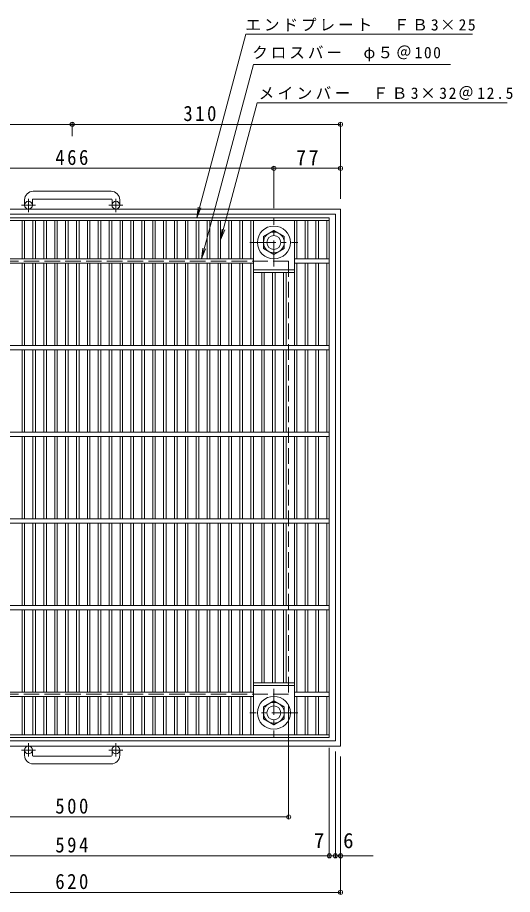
# Model space of a CAD drawing. Units: millimetres at full size, sheet at 1:6. Extents: x -977 to 1008, y -826 to 745.
# Drawn here: x -482 to 89, y -268 to 745 of the extents above; entities that cross this region are included whole.
import ezdxf
from ezdxf.enums import TextEntityAlignment as Align

# ---------------------------------------------------------------- set-up
doc = ezdxf.new("R2010")
doc.units = ezdxf.units.MM
doc.header["$LTSCALE"] = 6
doc.header["$PDMODE"] = 32
doc.header["$PDSIZE"] = 4.8
doc.linetypes.add('CHAIN1', pattern=[8, 5, -1, 1, -1])
doc.linetypes.add('DASHED3', pattern=[4, 3, -1])
for name, color, linetype, lineweight in [('E-1', 2, 'Continuous', 9), ('E-2', 3, 'Continuous', 9), ('E-4', 7, 'Continuous', 9), ('E-5', 7, 'Continuous', 9)]:
    doc.layers.add(name, color=color, linetype=linetype, lineweight=lineweight)
doc.styles.add('ＭＳ ゴシック', font='')
doc.styles.get('ＭＳ ゴシック').set_extended_font_data('MS Gothic')

msp = doc.modelspace()

# ---------------------------------------------------------------- linework, layer by layer
at = {"layer": 'E-1'}
for p, q in [((-374.196, 544.046), (-464.196, 544.046)), ((-474.196, 534.046), (-474.196, 527.946)), ((-465.196, 534.046), (-465.196, 527.946)), ((-464.196, 535.045), (-374.196, 535.045)), ((-373.196, 534.046), (-373.196, 527.946)), ((-364.196, 534.046), (-364.196, 527.946)), ((-109.196, 523.445), (-729.196, 523.445)), ((-115.196, 517.445), (-723.196, 517.445)), ((-115.196, 517.445), (-115.196, -90.554)), ((-115.196, -90.554), (-723.196, -90.554)), ((-474.196, -107.155), (-474.196, -101.055)), ((-465.196, -107.155), (-465.196, -101.055)), ((-373.196, -107.155), (-373.196, -101.055)), ((-364.196, -107.155), (-364.196, -101.055)), ((-464.196, -108.155), (-374.196, -108.155)), ((-374.196, -117.155), (-464.196, -117.155))]:
    msp.add_line(p, q, dxfattribs=at)
at = {"layer": 'E-1', "linetype": 'CHAIN1'}
for p, q in [((-461.533, 527.946), (-477.94, 527.946)), ((-469.696, 519.838), (-469.696, 535.436)), ((-360.533, 527.946), (-376.94, 527.946)), ((-368.696, 519.838), (-368.696, 535.436)), ((-186.196, 457.309), (-186.196, 512.583)), ((-213.833, 484.946), (-158.559, 484.946)), ((-186.196, -30.418), (-186.196, -85.691)), ((-158.56, -58.055), (-213.833, -58.055)), ((-461.533, -101.055), (-477.94, -101.055)), ((-469.696, -92.947), (-469.696, -108.544)), ((-360.533, -101.055), (-376.94, -101.055)), ((-368.696, -92.947), (-368.696, -108.544))]:
    msp.add_line(p, q, dxfattribs=at)
at = {"layer": 'E-1', "linetype": 'DASHED3'}
msp.add_line((-169.196, 463.446), (-669.196, 463.446), dxfattribs=at)
at = {"layer": 'E-1'}
msp.add_lwpolyline([(-109.196, 523.445), (-109.196, -96.554), (-729.196, -96.554)], dxfattribs=at)
for points in [[(-174.196, 491.874), (-174.196, 478.017), (-186.196, 471.089), (-198.196, 478.017), (-198.196, 491.874), (-186.196, 498.802)], [(-198.197, -64.982), (-198.197, -51.126), (-186.196, -44.197), (-174.196, -51.126), (-174.196, -64.982), (-186.196, -71.911)]]:
    msp.add_lwpolyline(points, close=True, dxfattribs=at)
at = {"layer": 'E-1', "linetype": 'DASHED3'}
msp.add_lwpolyline([(-169.196, 463.446), (-169.196, -36.555), (-669.196, -36.555)], dxfattribs=at)
at = {"layer": 'E-1'}
for centre, radius in [((-469.696, 527.946), 4.5), ((-368.696, 527.946), 4.5), ((-186.196, 484.946), 19), ((-186.196, 484.946), 12), ((-186.196, 484.946), 8), ((-186.196, -58.055), 19), ((-186.196, -58.055), 12), ((-186.196, -58.055), 8), ((-469.696, -101.055), 4.5), ((-368.696, -101.055), 4.5)]:
    msp.add_circle(centre, radius, dxfattribs=at)
for centre, radius, start, end in [((-464.196, 534.046), 10, 90, 180), ((-374.196, 534.046), 10, 0, 90), ((-464.196, 534.046), 1, 90, 180), ((-374.196, 534.046), 1, 0, 90), ((-464.196, -107.155), 10, 180, 270), ((-464.196, -107.155), 1, 180, 270), ((-374.196, -107.155), 10, 270, 0), ((-374.196, -107.155), 1, 270, 0)]:
    msp.add_arc(centre, radius, start, end, dxfattribs=at)
at = {"layer": 'E-2'}
for p, q in [((-716.196, 513.446), (-122.196, 513.446)), ((-716.196, 510.446), (-122.196, 510.446)), ((-477.166, 465.946), (-477.166, 510.446)), ((-474.166, 465.946), (-474.166, 510.446)), ((-464.586, 465.946), (-464.586, 510.446)), ((-461.586, 465.946), (-461.586, 510.446)), ((-452.006, 465.946), (-452.006, 510.446)), ((-449.006, 465.946), (-449.006, 510.446)), ((-439.426, 465.946), (-439.426, 510.446)), ((-436.426, 465.946), (-436.426, 510.446)), ((-426.846, 465.946), (-426.846, 510.446)), ((-423.846, 465.946), (-423.846, 510.446)), ((-414.266, 465.946), (-414.266, 510.446)), ((-411.266, 465.946), (-411.266, 510.446)), ((-401.686, 465.946), (-401.686, 510.446)), ((-398.686, 465.946), (-398.686, 510.446)), ((-389.106, 465.946), (-389.106, 510.446)), ((-386.106, 465.946), (-386.106, 510.446)), ((-376.526, 465.946), (-376.526, 510.446)), ((-373.526, 465.946), (-373.526, 510.446)), ((-363.946, 465.946), (-363.946, 510.446)), ((-360.946, 465.946), (-360.946, 510.446)), ((-351.366, 465.946), (-351.366, 510.446)), ((-348.366, 465.946), (-348.366, 510.446)), ((-338.786, 465.946), (-338.786, 510.446)), ((-335.786, 465.946), (-335.786, 510.446)), ((-326.206, 465.946), (-326.206, 510.446)), ((-323.206, 465.946), (-323.206, 510.446)), ((-313.626, 465.946), (-313.626, 510.446)), ((-310.626, 465.946), (-310.626, 510.446)), ((-301.046, 465.946), (-301.046, 510.446)), ((-298.046, 465.946), (-298.046, 510.446)), ((-288.466, 465.946), (-288.466, 510.446)), ((-285.466, 465.946), (-285.466, 510.446)), ((-275.886, 465.946), (-275.886, 510.446)), ((-272.886, 465.946), (-272.886, 510.446)), ((-263.306, 465.946), (-263.306, 510.446)), ((-260.306, 465.946), (-260.306, 510.446)), ((-250.726, 465.946), (-250.726, 510.446)), ((-247.726, 465.946), (-247.726, 510.446)), ((-238.146, 465.946), (-238.146, 510.446)), ((-235.146, 465.946), (-235.146, 510.446)), ((-225.566, 465.946), (-225.566, 510.446)), ((-222.566, 465.946), (-222.566, 510.446)), ((-212.856, 465.946), (-212.856, 510.446)), ((-209.856, 510.446), (-209.856, 365.946)), ((-162.536, 510.446), (-162.536, 365.946)), ((-159.536, 465.946), (-159.536, 510.446)), ((-150.056, 465.946), (-150.056, 510.446)), ((-147.056, 465.946), (-147.056, 510.446)), ((-137.576, 465.946), (-137.576, 510.446)), ((-134.576, 465.946), (-134.576, 510.446)), ((-125.216, 465.946), (-125.216, 510.446)), ((-122.196, -86.554), (-122.196, 513.446)), ((-628.536, 465.946), (-209.856, 465.946)), ((-122.196, 465.946), (-162.536, 465.946)), ((-628.536, 460.946), (-209.856, 460.946)), ((-477.166, 365.946), (-477.166, 460.946)), ((-474.166, 365.946), (-474.166, 460.946)), ((-464.586, 365.946), (-464.586, 460.946)), ((-461.586, 365.946), (-461.586, 460.946)), ((-452.006, 365.946), (-452.006, 460.946)), ((-449.006, 365.946), (-449.006, 460.946)), ((-439.426, 365.946), (-439.426, 460.946)), ((-436.426, 365.946), (-436.426, 460.946)), ((-426.846, 365.946), (-426.846, 460.946)), ((-423.846, 365.946), (-423.846, 460.946)), ((-414.266, 365.946), (-414.266, 460.946)), ((-411.266, 365.946), (-411.266, 460.946)), ((-401.686, 365.946), (-401.686, 460.946)), ((-398.686, 365.946), (-398.686, 460.946)), ((-389.106, 365.946), (-389.106, 460.946)), ((-386.106, 365.946), (-386.106, 460.946)), ((-376.526, 365.946), (-376.526, 460.946)), ((-373.526, 365.946), (-373.526, 460.946)), ((-363.946, 365.946), (-363.946, 460.946)), ((-360.946, 365.946), (-360.946, 460.946)), ((-351.366, 365.946), (-351.366, 460.946)), ((-348.366, 365.946), (-348.366, 460.946)), ((-338.786, 365.946), (-338.786, 460.946)), ((-335.786, 365.946), (-335.786, 460.946)), ((-326.206, 365.946), (-326.206, 460.946)), ((-323.206, 365.946), (-323.206, 460.946)), ((-313.626, 365.946), (-313.626, 460.946)), ((-310.626, 365.946), (-310.626, 460.946)), ((-301.046, 365.946), (-301.046, 460.946)), ((-298.046, 365.946), (-298.046, 460.946)), ((-288.466, 365.946), (-288.466, 460.946)), ((-285.466, 365.946), (-285.466, 460.946)), ((-275.886, 365.946), (-275.886, 460.946)), ((-272.886, 365.946), (-272.886, 460.946)), ((-263.306, 365.946), (-263.306, 460.946)), ((-260.306, 365.946), (-260.306, 460.946)), ((-250.726, 365.946), (-250.726, 460.946)), ((-247.726, 365.946), (-247.726, 460.946)), ((-238.146, 365.946), (-238.146, 460.946)), ((-235.146, 365.946), (-235.146, 460.946)), ((-225.566, 365.946), (-225.566, 460.946)), ((-222.566, 365.946), (-222.566, 460.946)), ((-212.856, 460.946), (-212.856, 365.946)), ((-122.196, 460.946), (-162.536, 460.946)), ((-159.536, 460.946), (-159.536, 365.946)), ((-150.056, 365.946), (-150.056, 460.946)), ((-147.056, 365.946), (-147.056, 460.946)), ((-137.576, 365.946), (-137.576, 460.946)), ((-134.576, 365.946), (-134.576, 460.946)), ((-125.216, 365.946), (-125.216, 460.946)), ((-209.856, 453.446), (-162.536, 453.446)), ((-209.856, 450.446), (-162.536, 450.446)), ((-200.276, 450.446), (-200.276, 365.946)), ((-197.276, 450.446), (-197.276, 365.946)), ((-187.696, 450.446), (-187.696, 365.946)), ((-184.696, 450.446), (-184.696, 365.946)), ((-175.116, 450.446), (-175.116, 365.946)), ((-172.116, 450.446), (-172.116, 365.946)), ((-122.196, 365.946), (-716.196, 365.946)), ((-122.196, 360.946), (-716.196, 360.946)), ((-477.166, 265.946), (-477.166, 360.946)), ((-474.166, 265.946), (-474.166, 360.946)), ((-464.586, 265.946), (-464.586, 360.946)), ((-461.586, 265.946), (-461.586, 360.946)), ((-452.006, 265.946), (-452.006, 360.946)), ((-449.006, 265.946), (-449.006, 360.946)), ((-439.426, 360.946), (-439.426, 265.946)), ((-436.426, 360.946), (-436.426, 265.946)), ((-426.846, 360.946), (-426.846, 265.946)), ((-423.846, 360.946), (-423.846, 265.946)), ((-414.266, 360.946), (-414.266, 265.946)), ((-411.266, 360.946), (-411.266, 265.946)), ((-401.686, 360.946), (-401.686, 265.946)), ((-398.686, 360.946), (-398.686, 265.946)), ((-389.106, 360.946), (-389.106, 265.946)), ((-386.106, 360.946), (-386.106, 265.946)), ((-376.526, 360.946), (-376.526, 265.946)), ((-373.526, 360.946), (-373.526, 265.946)), ((-363.946, 360.946), (-363.946, 265.946)), ((-360.946, 360.946), (-360.946, 265.946)), ((-351.366, 360.946), (-351.366, 265.946)), ((-348.366, 360.946), (-348.366, 265.946)), ((-338.786, 360.946), (-338.786, 265.946)), ((-335.786, 360.946), (-335.786, 265.946)), ((-326.206, 360.946), (-326.206, 265.946)), ((-323.206, 360.946), (-323.206, 265.946)), ((-313.626, 360.946), (-313.626, 265.946)), ((-310.626, 360.946), (-310.626, 265.946)), ((-301.046, 360.946), (-301.046, 265.946)), ((-298.046, 360.946), (-298.046, 265.946)), ((-288.466, 360.946), (-288.466, 265.946)), ((-285.466, 360.946), (-285.466, 265.946)), ((-275.886, 360.946), (-275.886, 265.946)), ((-272.886, 360.946), (-272.886, 265.946)), ((-263.306, 360.946), (-263.306, 265.946)), ((-260.306, 360.946), (-260.306, 265.946)), ((-250.726, 360.946), (-250.726, 265.946)), ((-247.726, 360.946), (-247.726, 265.946)), ((-238.146, 360.946), (-238.146, 265.946)), ((-235.146, 360.946), (-235.146, 265.946)), ((-225.566, 360.946), (-225.566, 265.946)), ((-222.566, 360.946), (-222.566, 265.946)), ((-212.856, 265.946), (-212.856, 360.946)), ((-209.856, 265.946), (-209.856, 360.946)), ((-200.276, 265.946), (-200.276, 360.946)), ((-197.276, 265.946), (-197.276, 360.946)), ((-187.696, 265.946), (-187.696, 360.946)), ((-184.696, 265.946), (-184.696, 360.946)), ((-175.116, 265.946), (-175.116, 360.946)), ((-172.116, 265.946), (-172.116, 360.946)), ((-162.536, 265.946), (-162.536, 360.946)), ((-159.536, 265.946), (-159.536, 360.946)), ((-150.056, 360.946), (-150.056, 265.946)), ((-147.056, 360.946), (-147.056, 265.946)), ((-137.576, 265.946), (-137.576, 360.946)), ((-134.576, 265.946), (-134.576, 360.946)), ((-125.216, 265.946), (-125.216, 360.946)), ((-122.196, 265.946), (-716.196, 265.946)), ((-122.196, 260.946), (-716.196, 260.946)), ((-477.166, 165.946), (-477.166, 260.946)), ((-474.166, 165.946), (-474.166, 260.946)), ((-464.586, 165.946), (-464.586, 260.946)), ((-461.586, 165.946), (-461.586, 260.946)), ((-452.006, 165.946), (-452.006, 260.946)), ((-449.006, 165.946), (-449.006, 260.946)), ((-439.426, 260.946), (-439.426, 165.946)), ((-436.426, 260.946), (-436.426, 165.946)), ((-426.846, 260.946), (-426.846, 165.946)), ((-423.846, 260.946), (-423.846, 165.946)), ((-414.266, 260.946), (-414.266, 165.946)), ((-411.266, 260.946), (-411.266, 165.946)), ((-401.686, 260.946), (-401.686, 165.946)), ((-398.686, 260.946), (-398.686, 165.946)), ((-389.106, 260.946), (-389.106, 165.946)), ((-386.106, 260.946), (-386.106, 165.946)), ((-376.526, 260.946), (-376.526, 165.946)), ((-373.526, 260.946), (-373.526, 165.946)), ((-363.946, 260.946), (-363.946, 165.946)), ((-360.946, 260.946), (-360.946, 165.946)), ((-351.366, 260.946), (-351.366, 165.946)), ((-348.366, 260.946), (-348.366, 165.946)), ((-338.786, 260.946), (-338.786, 165.946)), ((-335.786, 260.946), (-335.786, 165.946)), ((-326.206, 260.946), (-326.206, 165.946)), ((-323.206, 260.946), (-323.206, 165.946)), ((-313.626, 260.946), (-313.626, 165.946)), ((-310.626, 260.946), (-310.626, 165.946)), ((-301.046, 260.946), (-301.046, 165.946)), ((-298.046, 260.946), (-298.046, 165.946)), ((-288.466, 260.946), (-288.466, 165.946)), ((-285.466, 260.946), (-285.466, 165.946)), ((-275.886, 260.946), (-275.886, 165.946)), ((-272.886, 260.946), (-272.886, 165.946)), ((-263.306, 260.946), (-263.306, 165.946)), ((-260.306, 260.946), (-260.306, 165.946)), ((-250.726, 260.946), (-250.726, 165.946)), ((-247.726, 260.946), (-247.726, 165.946)), ((-238.146, 260.946), (-238.146, 165.946)), ((-235.146, 260.946), (-235.146, 165.946)), ((-225.566, 260.946), (-225.566, 165.946)), ((-222.566, 260.946), (-222.566, 165.946)), ((-212.856, 165.946), (-212.856, 260.946)), ((-209.856, 165.946), (-209.856, 260.946)), ((-200.276, 165.946), (-200.276, 260.946)), ((-197.276, 165.946), (-197.276, 260.946)), ((-187.696, 165.946), (-187.696, 260.946)), ((-184.696, 165.946), (-184.696, 260.946)), ((-175.116, 165.946), (-175.116, 260.946)), ((-172.116, 165.946), (-172.116, 260.946)), ((-162.536, 165.946), (-162.536, 260.946)), ((-159.536, 165.946), (-159.536, 260.946)), ((-150.056, 260.946), (-150.056, 165.946)), ((-147.056, 260.946), (-147.056, 165.946)), ((-137.576, 165.946), (-137.576, 260.946)), ((-134.576, 165.946), (-134.576, 260.946)), ((-125.216, 165.946), (-125.216, 260.946)), ((-122.196, 165.946), (-716.196, 165.946)), ((-122.196, 160.946), (-716.196, 160.946)), ((-477.166, 65.946), (-477.166, 160.946)), ((-474.166, 65.946), (-474.166, 160.946)), ((-464.586, 65.946), (-464.586, 160.946)), ((-461.586, 65.946), (-461.586, 160.946)), ((-452.006, 65.946), (-452.006, 160.946)), ((-449.006, 65.946), (-449.006, 160.946)), ((-439.426, 160.946), (-439.426, 65.946)), ((-436.426, 160.946), (-436.426, 65.946)), ((-426.846, 160.946), (-426.846, 65.946)), ((-423.846, 160.946), (-423.846, 65.946)), ((-414.266, 160.946), (-414.266, 65.946)), ((-411.266, 160.946), (-411.266, 65.946)), ((-401.686, 160.946), (-401.686, 65.946)), ((-398.686, 160.946), (-398.686, 65.946)), ((-389.106, 160.946), (-389.106, 65.946)), ((-386.106, 160.946), (-386.106, 65.946)), ((-376.526, 160.946), (-376.526, 65.946)), ((-373.526, 160.946), (-373.526, 65.946)), ((-363.946, 160.946), (-363.946, 65.946)), ((-360.946, 160.946), (-360.946, 65.946)), ((-351.366, 160.946), (-351.366, 65.946)), ((-348.366, 160.946), (-348.366, 65.946)), ((-338.786, 160.946), (-338.786, 65.946)), ((-335.786, 160.946), (-335.786, 65.946)), ((-326.206, 160.946), (-326.206, 65.946)), ((-323.206, 160.946), (-323.206, 65.946)), ((-313.626, 160.946), (-313.626, 65.946)), ((-310.626, 160.946), (-310.626, 65.946)), ((-301.046, 160.946), (-301.046, 65.946)), ((-298.046, 160.946), (-298.046, 65.946)), ((-288.466, 160.946), (-288.466, 65.946)), ((-285.466, 160.946), (-285.466, 65.946)), ((-275.886, 160.946), (-275.886, 65.946)), ((-272.886, 160.946), (-272.886, 65.946)), ((-263.306, 160.946), (-263.306, 65.946)), ((-260.306, 160.946), (-260.306, 65.946)), ((-250.726, 160.946), (-250.726, 65.946)), ((-247.726, 160.946), (-247.726, 65.946)), ((-238.146, 160.946), (-238.146, 65.946)), ((-235.146, 160.946), (-235.146, 65.946)), ((-225.566, 160.946), (-225.566, 65.946)), ((-222.566, 160.946), (-222.566, 65.946)), ((-212.856, 65.946), (-212.856, 160.946)), ((-209.856, 65.946), (-209.856, 160.946)), ((-200.276, 65.946), (-200.276, 160.946)), ((-197.276, 65.946), (-197.276, 160.946)), ((-187.696, 65.946), (-187.696, 160.946)), ((-184.696, 65.946), (-184.696, 160.946)), ((-175.116, 65.946), (-175.116, 160.946)), ((-172.116, 65.946), (-172.116, 160.946)), ((-162.536, 65.946), (-162.536, 160.946)), ((-159.536, 65.946), (-159.536, 160.946)), ((-150.056, 160.946), (-150.056, 65.946)), ((-147.056, 160.946), (-147.056, 65.946)), ((-137.576, 65.946), (-137.576, 160.946)), ((-134.576, 65.946), (-134.576, 160.946)), ((-125.216, 65.946), (-125.216, 160.946)), ((-122.196, 65.946), (-716.196, 65.946)), ((-122.196, 60.946), (-716.196, 60.946)), ((-477.166, 60.946), (-477.166, -34.054)), ((-474.166, 60.946), (-474.166, -34.054)), ((-464.586, 60.946), (-464.586, -34.054)), ((-461.586, 60.946), (-461.586, -34.054)), ((-452.006, 60.946), (-452.006, -34.054)), ((-449.006, 60.946), (-449.006, -34.054)), ((-439.426, 60.946), (-439.426, -34.054)), ((-436.426, 60.946), (-436.426, -34.054)), ((-426.846, 60.946), (-426.846, -34.054)), ((-423.846, 60.946), (-423.846, -34.054)), ((-414.266, 60.946), (-414.266, -34.054)), ((-411.266, 60.946), (-411.266, -34.054)), ((-401.686, 60.946), (-401.686, -34.054)), ((-398.686, 60.946), (-398.686, -34.054)), ((-389.106, 60.946), (-389.106, -34.054)), ((-386.106, 60.946), (-386.106, -34.054)), ((-376.526, 60.946), (-376.526, -34.054)), ((-373.526, 60.946), (-373.526, -34.054)), ((-363.946, 60.946), (-363.946, -34.054)), ((-360.946, 60.946), (-360.946, -34.054)), ((-351.366, 60.946), (-351.366, -34.054)), ((-348.366, 60.946), (-348.366, -34.054)), ((-338.786, 60.946), (-338.786, -34.054)), ((-335.786, 60.946), (-335.786, -34.054)), ((-326.206, 60.946), (-326.206, -34.054)), ((-323.206, 60.946), (-323.206, -34.054)), ((-313.626, 60.946), (-313.626, -34.054)), ((-310.626, 60.946), (-310.626, -34.054)), ((-301.046, 60.946), (-301.046, -34.054)), ((-298.046, 60.946), (-298.046, -34.054)), ((-288.466, 60.946), (-288.466, -34.054)), ((-285.466, 60.946), (-285.466, -34.054)), ((-275.886, 60.946), (-275.886, -34.054)), ((-272.886, 60.946), (-272.886, -34.054)), ((-263.306, 60.946), (-263.306, -34.054)), ((-260.306, 60.946), (-260.306, -34.054)), ((-250.726, 60.946), (-250.726, -34.054)), ((-247.726, 60.946), (-247.726, -34.054)), ((-238.146, 60.946), (-238.146, -34.054)), ((-235.146, 60.946), (-235.146, -34.054)), ((-225.566, 60.946), (-225.566, -34.054)), ((-222.566, 60.946), (-222.566, -34.054)), ((-212.856, 60.946), (-212.856, -34.054)), ((-209.856, 60.946), (-209.856, -83.554)), ((-200.276, -23.554), (-200.276, 60.946)), ((-197.276, -23.554), (-197.276, 60.946)), ((-187.696, -23.554), (-187.696, 60.946)), ((-184.696, -23.554), (-184.696, 60.946)), ((-175.116, -23.554), (-175.116, 60.946)), ((-172.116, -23.554), (-172.116, 60.946)), ((-162.536, 60.946), (-162.536, -83.554)), ((-159.536, 60.946), (-159.536, -34.054)), ((-150.056, 60.946), (-150.056, -34.054)), ((-147.056, 60.946), (-147.056, -34.054)), ((-137.576, 60.946), (-137.576, -34.054)), ((-134.576, 60.946), (-134.576, -34.054)), ((-125.216, 60.946), (-125.216, -34.054)), ((-209.856, -23.554), (-162.536, -23.554)), ((-209.856, -26.554), (-162.536, -26.554)), ((-628.536, -34.054), (-209.856, -34.054)), ((-628.536, -39.054), (-209.856, -39.054)), ((-477.166, -39.054), (-477.166, -83.554)), ((-474.166, -39.054), (-474.166, -83.554)), ((-464.586, -39.054), (-464.586, -83.554)), ((-461.586, -39.054), (-461.586, -83.554)), ((-452.006, -39.054), (-452.006, -83.554)), ((-449.006, -39.054), (-449.006, -83.554)), ((-439.426, -39.054), (-439.426, -83.554)), ((-436.426, -39.054), (-436.426, -83.554)), ((-426.846, -39.054), (-426.846, -83.554)), ((-423.846, -39.054), (-423.846, -83.554)), ((-414.266, -39.054), (-414.266, -83.554)), ((-411.266, -39.054), (-411.266, -83.554)), ((-401.686, -39.054), (-401.686, -83.554)), ((-398.686, -39.054), (-398.686, -83.554)), ((-389.106, -39.054), (-389.106, -83.554)), ((-386.106, -39.054), (-386.106, -83.554)), ((-376.526, -39.054), (-376.526, -83.554)), ((-373.526, -39.054), (-373.526, -83.554)), ((-363.946, -39.054), (-363.946, -83.554)), ((-360.946, -39.054), (-360.946, -83.554)), ((-351.366, -39.054), (-351.366, -83.554)), ((-348.366, -39.054), (-348.366, -83.554)), ((-338.786, -39.054), (-338.786, -83.554)), ((-335.786, -39.054), (-335.786, -83.554)), ((-326.206, -39.054), (-326.206, -83.554)), ((-323.206, -39.054), (-323.206, -83.554)), ((-313.626, -39.054), (-313.626, -83.554)), ((-310.626, -39.054), (-310.626, -83.554)), ((-301.046, -39.054), (-301.046, -83.554)), ((-298.046, -39.054), (-298.046, -83.554)), ((-288.466, -39.054), (-288.466, -83.554)), ((-285.466, -39.054), (-285.466, -83.554)), ((-275.886, -39.054), (-275.886, -83.554)), ((-272.886, -39.054), (-272.886, -83.554)), ((-263.306, -39.054), (-263.306, -83.554)), ((-260.306, -39.054), (-260.306, -83.554)), ((-250.726, -39.054), (-250.726, -83.554)), ((-247.726, -39.054), (-247.726, -83.554)), ((-238.146, -39.054), (-238.146, -83.554)), ((-235.146, -39.054), (-235.146, -83.554)), ((-225.566, -39.054), (-225.566, -83.554)), ((-222.566, -39.054), (-222.566, -83.554)), ((-212.856, -39.054), (-212.856, -83.554)), ((-122.196, -34.054), (-162.536, -34.054)), ((-122.196, -39.054), (-162.536, -39.054)), ((-159.536, -39.054), (-159.536, -83.554)), ((-150.056, -39.054), (-150.056, -83.554)), ((-147.056, -39.054), (-147.056, -83.554)), ((-137.576, -39.054), (-137.576, -83.554)), ((-134.576, -39.054), (-134.576, -83.554)), ((-125.216, -39.054), (-125.216, -83.554)), ((-716.196, -83.554), (-122.196, -83.554)), ((-716.196, -86.554), (-122.196, -86.554))]:
    msp.add_line(p, q, dxfattribs=at)
at = {"layer": 'E-4'}
for p, q in [((-729.196, 621.279), (-419.196, 621.279)), ((-419.196, 623.079), (-419.196, 607.749)), ((-419.196, 621.279), (-109.196, 621.279)), ((-109.196, 623.079), (-109.196, 535.445)), ((-652.196, 570.558), (-186.196, 570.558)), ((-186.196, 572.358), (-186.196, 524.583)), ((-186.196, 570.558), (-109.196, 570.558)), ((-169.196, -180.12), (-169.196, -48.555)), ((-122.196, -224.987), (-122.196, -98.554)), ((-115.196, -224.987), (-115.196, -102.554)), ((-109.196, -267.18), (-109.196, -108.554)), ((-669.196, -178.32), (-169.196, -178.32)), ((-716.196, -223.187), (-122.196, -223.187)), ((-122.196, -223.187), (-115.196, -223.187)), ((-115.196, -223.187), (-71.514, -223.187)), ((-109.196, -265.38), (-729.196, -265.38))]:
    msp.add_line(p, q, dxfattribs=at)
for p in [(-419.196, 621.279), (-109.196, 621.279), (-186.196, 570.558), (-109.196, 570.558), (-169.196, -178.32), (-122.196, -223.187), (-115.196, -223.187), (-109.196, -223.187), (-109.196, -265.38)]:
    msp.add_point(p, dxfattribs=at)
at = {"layer": 'E-5'}
for p, q in [((-275.236, 513.446), (-218.446, 725.389)), ((-218.446, 725.389), (43.417, 725.389)), ((-269.886, 465.946), (-209.712, 690.519)), ((17.706, 690.519), (-209.712, 690.519)), ((-247.726, 487.946), (-205.37, 646.02)), ((-205.37, 646.02), (83.28, 646.02)), ((-275.236, 513.446), (-273.604, 525.839)), ((-275.236, 513.446), (-270.452, 524.994)), ((-247.726, 487.946), (-246.095, 500.339)), ((-247.726, 487.946), (-242.943, 499.494)), ((-269.886, 465.946), (-268.255, 478.339)), ((-269.886, 465.946), (-265.103, 477.494))]:
    msp.add_line(p, q, dxfattribs=at)

# ---------------------------------------------------------------- texts
at = {"layer": 'E-4', "color": 2, "style": 'ＭＳ ゴシック'}
for s, p in [('7', (-139.941, -219.587)), ('6', (-106.182, -219.587))]:
    msp.add_text(s, height=17.6, dxfattribs=at).set_placement(p, align=Align.BOTTOM_LEFT)
at = {"layer": 'E-4', "color": 2, "char_height": 17.6, "attachment_point": 7, "style": 'ＭＳ ゴシック'}
for s, insert in [('\\T1.27;\\W0.9;310', (-290.752, 624.879)), ('\\T1.27;\\W0.9;466', (-438.696, 574.158)), ('\\T1.27;\\W0.95;77', (-160.446, 574.158)), ('\\T1.27;\\W0.9;500', (-438.696, -174.72)), ('\\T1.27;\\W0.9;594', (-438.696, -219.587)), ('\\T1.27;\\W0.9;620', (-438.696, -261.78))]:
    msp.add_mtext(s, dxfattribs=dict(at, insert=insert))
at = {"layer": 'E-5', "char_height": 13.2, "attachment_point": 7, "style": 'ＭＳ ゴシック'}
for s, insert in [('\\T1.19;エンドプレート\u3000ＦＢ3×25', (-219.152, 728.889)), ('\\T1.19;クロスバー\u3000φ５＠100', (-211.224, 694.019)), ('\\T1.22;メインバー\u3000ＦＢ3×32＠12.5', (-203.824, 649.52))]:
    msp.add_mtext(s, dxfattribs=dict(at, insert=insert))

doc.saveas('drawing.dxf')
